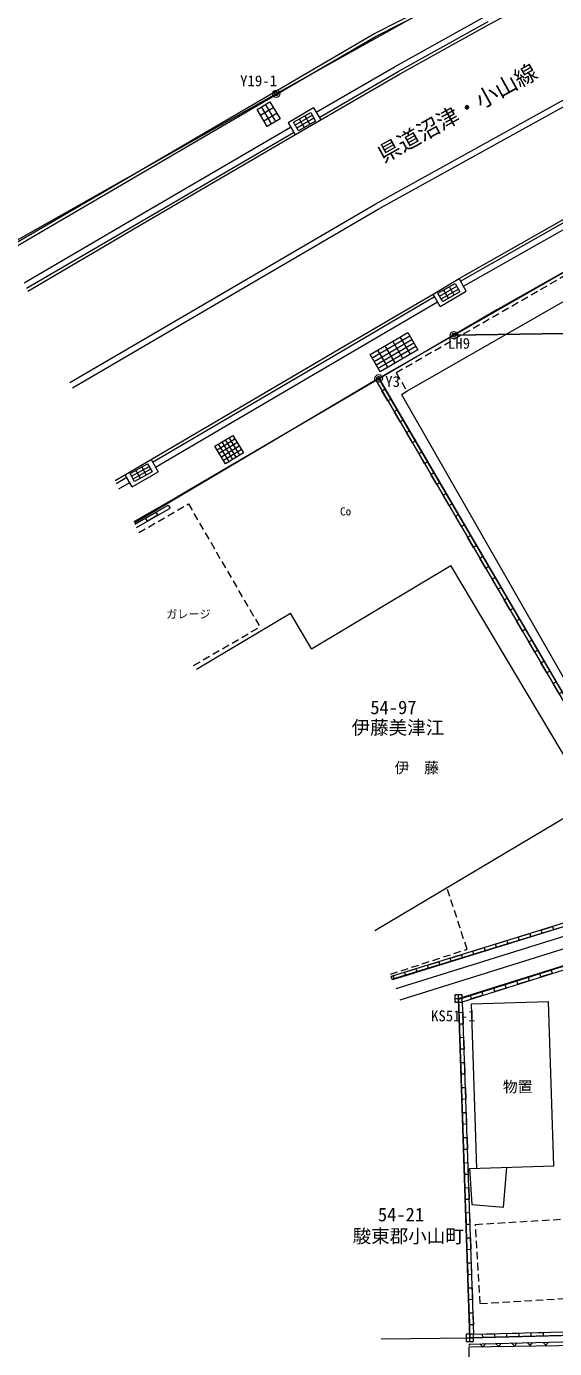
# Model space of a CAD drawing. Units: millimetres, scale not verified. Extents: x 4813 to 205063, y 5162 to 143662.
# Drawn here: x 28440 to 46261, y 74869 to 119450 of the extents above; entities that cross this region are included whole.
import ezdxf
from ezdxf.enums import TextEntityAlignment as Align

# ---------------------------------------------------------------- set-up
doc = ezdxf.new("R2010")
doc.units = ezdxf.units.MM
doc.header["$LTSCALE"] = 250
doc.header["$PDMODE"] = 32
doc.header["$PDSIZE"] = 125
doc.linetypes.add('USER2', pattern=[1.5, 1, -0.5])
doc.layers.add('地番名', color=5, linetype='Continuous')
doc.layers.add('登記情報', color=5, linetype='Continuous')
for name, color, linetype, lineweight in [('境界点', 5, 'Continuous', 13), ('幅', 1, 'Continuous', 13), ('現況平面図', 7, 'Continuous', 13), ('結線', 5, 'Continuous', 13)]:
    doc.layers.add(name, color=color, linetype=linetype, lineweight=lineweight)
doc.styles.add('ＭＳ ゴシック', font='')
doc.styles.get('ＭＳ ゴシック').set_extended_font_data('MS Gothic')

msp = doc.modelspace()

# ---------------------------------------------------------------- linework, layer by layer
at = {"layer": '境界点'}
for p, q in [((42896.5, 86670.1), (43146.5, 86670.1)), ((43021.5, 86545.1), (43021.5, 86795.1)), ((43397.7, 75110.1), (43397.7, 75360.1)), ((43272.7, 75235.1), (43522.7, 75235.1))]:
    msp.add_line(p, q, dxfattribs=at)
for points in [[(42896.5, 86545.1), (43146.5, 86545.1), (43146.5, 86795.1), (42896.5, 86795.1)], [(43272.7, 75110.1), (43522.7, 75110.1), (43522.7, 75360.1), (43272.7, 75360.1)]]:
    msp.add_lwpolyline(points, close=True, dxfattribs=at)
for centre in [(36867, 117178.6), (40324.7, 107584.7)]:
    msp.add_circle(centre, 125, dxfattribs=at)
for p in [(36867, 117178.6), (40324.7, 107584.7)]:
    msp.add_point(p, dxfattribs=at)
at = {"layer": '幅', "lineweight": 25}
msp.add_lwpolyline([(47552.8, 107638.6), (46581.2, 109097.1), (42865.6, 109038.9)], dxfattribs=at)
at = {"layer": '幅'}
msp.add_circle((42865.6, 109038.9), 125, dxfattribs=at)
msp.add_point((42865.6, 109038.9), dxfattribs=at)
at = {"layer": '現況平面図'}
for p, q in [((36852.6, 116249.4), (36511.9, 116825.7)), ((36335.5, 116462.1), (36770.4, 116719.3)), ((36707.6, 116163.7), (36366.9, 116739.9)), ((36449, 116270), (36884, 116527.2)), ((38126.6, 116709.6), (37270.3, 116199.9)), ((38087.2, 116454.5), (37511.2, 116122.3)), ((38143.3, 116357.2), (37567.3, 116025)), ((37839.1, 116441.1), (38007.4, 116149.2)), ((38126.6, 116709.6), (38372.3, 116296.9)), ((37270.3, 116199.9), (37510.3, 115796.7)), ((37647.1, 116330.4), (37815.4, 116038.4)), ((41279.1, 107147), (48635.4, 111372.2)), ((42379.6, 110359.2), (42962.6, 110688.8)), ((42432.4, 110265.9), (43015.4, 110595.5)), ((42679.5, 110282.4), (42521.2, 110562.4)), ((42873.8, 110392.3), (42715.5, 110672.3)), ((43278.8, 110524.3), (43041, 110947.2)), ((42397.7, 110003), (42159.9, 110425.9)), ((42397.7, 110003), (43278.8, 110524.3)), ((40105.9, 108272.6), (41377.7, 109015.2)), ((40173.8, 108156.4), (41445.5, 108899)), ((40241.6, 108040.2), (41513.4, 108782.9)), ((41140.4, 108253.4), (40801.1, 108834.3)), ((41394.7, 108402), (41055.5, 108982.9)), ((40631.6, 107956.4), (40292.4, 108537.3)), ((40309.4, 107924), (41581.2, 108666.7)), ((40886, 108104.9), (40546.8, 108685.8)), ((40330.6, 107588.8), (40227, 107528.2)), ((41097.4, 107042.7), (41279.1, 107147)), ((41097.4, 107042.7), (48855.4, 93472.9)), ((34873.9, 105176.4), (35472.5, 105541.7)), ((35281.4, 104777.8), (34921.6, 105367.4)), ((34945.8, 105058.5), (35544.5, 105423.8)), ((35017.8, 104940.6), (35616.4, 105305.9)), ((35401.1, 104850.9), (35041.4, 105440.4)), ((35520.9, 104924), (35161.1, 105513.5)), ((35640.6, 104997), (35280.9, 105586.6)), ((32649.2, 104847.3), (32889.7, 104431.6)), ((35089.7, 104822.7), (35688.4, 105188)), ((32012.4, 103924), (31775.1, 104334.1)), ((31989.5, 104288.9), (32578.3, 104614.1)), ((32012.4, 103924), (32889.7, 104431.6)), ((32039, 104199.3), (32627.8, 104524.5)), ((32284.8, 104218.1), (32136.3, 104486.9)), ((32481, 104326.5), (32332.6, 104595.3)), ((31471.4, 104043.5), (31825.2, 104247.5)), ((31555.4, 103861), (31925.4, 104074.4)), ((32106.1, 102664.1), (33226.2, 103312.5)), ((32156.5, 102554.6), (33286.3, 103208.7)), ((33226.2, 103312.5), (33286.3, 103208.7)), ((38064, 98468.2), (42758.3, 101268)), ((47500.4, 93317), (42758.3, 101268)), ((34177.9, 97780.5), (37346.8, 99670.6)), ((38064, 98468.2), (37346.8, 99670.6)), ((40196.8, 88961), (47500.4, 93317)), ((43457.4, 86491.1), (46056, 86576.6)), ((43639.7, 80944.8), (43457.4, 86491.1)), ((46238.3, 81030.2), (46056, 86576.6)), ((43386.2, 80936.4), (46238.3, 81030.2)), ((43386.2, 80936.4), (43472.9, 79724.7)), ((44535, 79635.5), (44647.7, 80977.9)), ((43472.9, 79724.7), (44535, 79635.5)), ((43412.1, 75023.1), (43366.8, 74975.4)), ((43854.5, 74921.5), (43739, 75031.2)), ((43941.9, 75036.3), (43832.6, 74921.2)), ((44390.5, 74929.5), (44269.6, 75044.4)), ((44471.7, 75049.5), (44357.2, 74929)), ((44926.6, 74937.5), (44800.1, 75057.7)), ((45001.5, 75062.7), (44881.9, 74936.8)), ((45462.6, 74945.5), (45330.7, 75070.9)), ((45531.2, 75075.9), (45406.6, 74944.7)), ((45998.7, 74953.5), (45861.2, 75084.1)), ((46061, 75089.1), (45931.3, 74952.5))]:
    msp.add_line(p, q, dxfattribs=at)
at = {"layer": '現況平面図', "linetype": 'USER2'}
for p, q in [((40916.4, 107776.8), (48267.4, 112011.2)), ((40916.4, 107776.8), (41279.1, 107147)), ((32235.7, 102382.5), (33903.7, 103351.9)), ((33903.7, 103351.9), (36315.5, 99201.8)), ((34081.6, 97903.6), (36315.5, 99201.8)), ((43307.1, 88332.6), (42630.7, 90412.6)), ((40725.1, 87492.8), (43307.1, 88332.6)), ((43590.9, 79054.7), (48239.9, 79334.7)), ((43751.8, 76383.8), (43590.9, 79054.7)), ((43751.8, 76383.8), (48401, 76663.9))]:
    msp.add_line(p, q, dxfattribs=at)
at = {"layer": '現況平面図'}
for points in [[(27814.7, 111991.2), (31061.9, 113880), (40167.6, 119199), (44608.9, 121460.5), (45051.3, 121743.6), (51273.3, 124915.2), (54215, 126308.6), (57621, 127813.4), (64557.9, 130686.6), (69879.4, 132738), (73751.8, 134097.7)], [(27856.7, 111900), (31112.2, 113793.6), (40215.6, 119111.2), (44658.6, 121373.7), (45101, 121656.7), (51317.4, 124825.5), (54256.6, 126217.7), (57660.3, 127721.4), (64595, 130593.7), (69914, 132644.1), (73788.8, 134004.8)], [(28487.8, 110528.3), (32392.5, 112814.2), (37502.1, 115792), (41030.3, 117839.1), (44068, 119528.3), (44958.5, 120000.9), (49332.6, 122231), (50229.4, 122676), (52026.5, 123545.4), (54812, 124812.3), (55725.4, 125221.7), (57859.8, 126198), (60261.2, 127211.8), (61186, 127593.2), (64006.5, 128788.6), (65337.6, 129328.8), (69149.1, 130771.7), (74341.9, 132616.9)], [(29905.1, 107447.8), (40209, 113459.5), (47435.2, 117460.1), (53509.4, 120529.3), (60178.9, 123526.7), (67241.1, 126392.6), (75587.5, 129491.3)], [(29989.1, 107265.3), (40307.8, 113285.6), (47528.7, 117283.3), (53595.6, 120348.8), (60257.5, 123342.7), (67313.5, 126206.1), (75661.6, 129305.5)], [(38218.8, 116554.7), (40882.1, 118099.9), (43924.7, 119791.9), (43927.3, 119793.3)], [(38321.1, 116382.8), (40980.9, 117926), (44020.2, 119616.1), (44021.1, 119616.6)], [(28361.8, 110802.2), (32241.2, 113073.3), (37351.3, 116051.3), (37356.8, 116054.5)], [(28445.8, 110619.6), (32342, 112900.6), (37451.8, 115878.4), (37459.1, 115882.7)], [(31429.5, 104134.7), (31783.8, 104339.1), (39140.5, 108659.3), (42159.9, 110425.9), (43041, 110947.2), (46833.1, 113096.6)], [(43090, 110860), (43091.1, 110860.7), (46870.7, 113003)], [(43188.1, 110685.7), (43191.3, 110687.6), (46945.9, 112815.7)], [(48648.8, 112348.6), (44317.8, 109899.6), (33541.6, 103584.5), (32068.2, 102746.6)], [(32699.3, 104760.7), (39191.1, 108573), (42208.9, 110338.8)], [(32799.4, 104587.6), (39292.2, 108400.5), (42307, 110164.4)], [(40227, 107528.2), (50262.4, 90364), (40752.4, 87416.9)], [(40330.6, 107588.8), (50442.3, 90294.1), (40793.1, 87303.9)], [(59228, 92543.7), (52765.2, 90661.3), (47503.7, 89053.6), (40903, 86998.2)], [(59339.9, 92159.7), (52879.6, 90277.9), (47621.6, 88671.4), (41038.6, 86621.5)], [(62200.6, 86350.1), (62689.3, 75717.3), (43415.5, 75225.2), (43029.1, 86650.1), (59790.9, 91936)], [(62080, 86360.7), (62563.8, 75834.1), (43531.4, 75348.2), (43152.1, 86563.1), (59827, 91821.6)], [(43367, 75021.9), (56919.8, 75355.8), (62834.3, 75511.3)], [(63078.9, 75035.2), (57026.8, 75117.2), (43366.5, 74914.3), (43409.2, 71142.6)]]:
    msp.add_lwpolyline(points, dxfattribs=at)
for points in [[(36221.9, 116654.2), (36656.9, 116911.4), (36997.6, 116335.1), (36562.6, 116078)], [(38199.5, 116259.9), (37623.4, 115927.7), (37455, 116219.6), (38031.1, 116551.9)], [(42326.8, 110452.5), (42909.8, 110782.2), (43068.2, 110502.2), (42485.1, 110172.5)], [(40038.1, 108388.8), (41309.8, 109131.4), (41649.1, 108550.5), (40377.3, 107807.8)], [(40541.3, 107228.5), (40743.2, 106883.2), (40639.6, 106822.6), (40437.7, 107167.9)], [(40953.8, 106522.9), (41155.7, 106177.6), (41052.1, 106117), (40850.2, 106462.3)], [(34801.9, 105294.3), (35400.6, 105659.6), (35760.3, 105070.1), (35161.6, 104704.8)], [(41366.4, 105817.3), (41568.3, 105472), (41464.7, 105411.4), (41262.8, 105756.7)], [(41778.9, 105111.7), (41980.8, 104766.4), (41877.2, 104705.8), (41675.3, 105051.1)], [(31940.1, 104378.5), (32528.8, 104703.7), (32677.3, 104434.9), (32088.5, 104109.7)], [(42191.4, 104406.1), (42393.3, 104060.8), (42289.7, 104000.2), (42087.8, 104345.5)], [(42604, 103700.5), (42805.9, 103355.2), (42702.3, 103294.6), (42500.4, 103639.9)], [(32463.3, 102870.9), (32809.4, 103071.3), (32869.6, 102967.4), (32523.4, 102767)], [(43016.5, 102994.9), (43218.4, 102649.6), (43114.8, 102589), (42912.9, 102934.3)], [(43429.1, 102289.3), (43631, 101944), (43527.4, 101883.4), (43325.5, 102228.7)], [(43841.6, 101583.7), (44043.5, 101238.4), (43939.9, 101177.8), (43738, 101523.1)], [(44254.1, 100878.1), (44456, 100532.8), (44352.4, 100472.2), (44150.6, 100817.5)], [(44666.7, 100172.5), (44868.6, 99827.2), (44765, 99766.6), (44563.1, 100111.9)], [(45079.2, 99466.9), (45281.1, 99121.6), (45177.5, 99061), (44975.6, 99406.3)], [(45491.8, 98761.3), (45693.7, 98416), (45590.1, 98355.4), (45388.2, 98700.7)], [(45904.3, 98055.7), (46106.2, 97710.4), (46002.6, 97649.8), (45800.7, 97995.1)], [(46316.9, 97350.1), (46518.7, 97004.8), (46415.2, 96944.2), (46213.3, 97289.5)], [(45454.6, 88748.5), (45072.6, 88630.1), (45037.1, 88744.7), (45419.1, 88863.1)], [(46221.7, 88986.2), (45839.7, 88867.8), (45804.2, 88982.4), (46186.2, 89100.8)], [(43920.5, 88273), (43538.4, 88154.6), (43502.9, 88269.3), (43884.9, 88387.7)], [(44687.5, 88510.8), (44305.5, 88392.4), (44270, 88507), (44652, 88625.4)], [(42386.3, 87797.6), (42004.2, 87679.2), (41968.7, 87793.8), (42350.7, 87912.2)], [(43153.4, 88035.3), (42771.3, 87916.9), (42735.8, 88031.5), (43117.8, 88150)], [(40852.1, 87322.2), (40793.1, 87303.9), (40752.4, 87416.9), (40816.5, 87436.8)], [(41619.2, 87559.9), (41237.1, 87441.5), (41201.6, 87556.1), (41583.6, 87674.5)], [(44985.4, 87267), (45366.8, 87387.3), (45402.9, 87272.9), (45021.5, 87152.6)], [(45764.6, 87512.8), (46146.1, 87633.1), (46182.2, 87518.6), (45800.7, 87398.3)], [(44206.1, 87021.3), (44587.6, 87141.6), (44623.7, 87027.2), (44242.2, 86906.9)], [(43426.9, 86775.6), (43808.4, 86895.9), (43844.5, 86781.4), (43463, 86661.1)], [(43057.7, 85805.5), (43044.2, 86205.3), (43164.1, 86209.3), (43177.6, 85809.6)], [(43086.3, 84960.9), (43072.7, 85360.7), (43192.7, 85364.7), (43206.2, 84964.9)], [(43114.8, 84116.3), (43101.3, 84516), (43221.2, 84520.1), (43234.7, 84120.3)], [(43143.4, 83271.6), (43129.9, 83671.4), (43249.8, 83675.5), (43263.3, 83275.7)], [(43171.9, 82427), (43158.4, 82826.8), (43278.4, 82830.8), (43291.9, 82431.1)], [(43200.5, 81582.4), (43187, 81982.2), (43306.9, 81986.2), (43320.4, 81586.4)], [(43229.1, 80737.8), (43215.6, 81137.5), (43335.5, 81141.6), (43349, 80741.8)], [(43257.6, 79893.1), (43244.1, 80292.9), (43364, 80297), (43377.6, 79897.2)], [(43286.2, 79048.5), (43272.7, 79448.3), (43392.6, 79452.3), (43406.1, 79052.6)], [(43314.8, 78203.9), (43301.2, 78603.7), (43421.2, 78607.7), (43434.7, 78207.9)], [(43343.3, 77359.3), (43329.8, 77759), (43449.7, 77763.1), (43463.3, 77363.3)], [(43371.9, 76514.6), (43358.4, 76914.4), (43478.3, 76918.5), (43491.8, 76518.7)], [(43400.5, 75670), (43386.9, 76069.8), (43506.9, 76073.9), (43520.4, 75674.1)], [(44235.2, 75246.1), (43835.4, 75235.9), (43832.3, 75355.9), (44232.2, 75366.1)], [(45055, 75267), (44655.1, 75256.8), (44652, 75376.8), (45051.9, 75387)], [(45874.7, 75288), (45474.8, 75277.8), (45471.8, 75397.7), (45871.6, 75407.9)]]:
    msp.add_lwpolyline(points, close=True, dxfattribs=at)
at = {"layer": '結線'}
for p, q in [((40324.7, 107584.7), (32088.5, 102702.4)), ((50442.3, 90294.1), (40787.2, 87320.2)), ((40409.9, 75199.9), (43397.7, 75235.1))]:
    msp.add_line(p, q, dxfattribs=at)
for points in [[(69565.4, 132552.2), (64162.7, 130546.3), (57754.3, 127846.6), (47847.9, 123066.1), (44285.1, 121326.4), (36867, 117178.6), (27785.2, 112055.3)], [(48787.6, 112427.9), (40324.7, 107584.7), (50442.3, 90294.1)], [(63080.8, 75724.6), (43397.7, 75235.1), (43021.5, 86670.1), (51298, 89266.9)]]:
    msp.add_lwpolyline(points, dxfattribs=at)

# ---------------------------------------------------------------- texts
at = {"layer": '地番名', "style": 'ＭＳ ゴシック'}
for s, p in [('54-97', (40044.3, 96122.8)), ('54-21', (40299.1, 79022.2))]:
    msp.add_text(s, height=458.2, dxfattribs=at).set_placement(p, align=Align.BOTTOM_LEFT)
at = {"layer": '境界点', "style": 'ＭＳ ゴシック'}
for s, p in [('Y19-1', (36272.7, 117323.9)), ('Y3', (40795.3, 107183.2)), ('KS51-1', (42839.9, 85794))]:
    msp.add_text(s, height=366.6, dxfattribs=at).set_placement(p, align=Align.BOTTOM_CENTER)
at = {"layer": '幅', "style": 'ＭＳ ゴシック'}
msp.add_text('LH9', height=366.6, dxfattribs=at).set_placement((43035.9, 108472.9), align=Align.BOTTOM_CENTER)
at = {"layer": '現況平面図', "style": 'ＭＳ ゴシック'}
msp.add_text('県道沼津・小山線', height=549.9, rotation=28.97, dxfattribs=at).set_placement((40570.3, 114694.6), align=Align.BOTTOM_LEFT)
for s, height, p in [('Co', 274.9, (39022.8, 102878.8)), ('ガレージ', 274.9, (33155.9, 99410.3)), ('伊\u3000藤', 366.6, (40860.7, 94161.6)), ('物置', 366.6, (44515.8, 83403.1))]:
    msp.add_text(s, height=height, dxfattribs=at).set_placement(p, align=Align.BOTTOM_LEFT)
at = {"layer": '登記情報', "style": 'ＭＳ ゴシック'}
for s, p in [('伊藤美津江', (39413.5, 95441.8)), ('駿東郡小山町', (39448.3, 78295.3))]:
    msp.add_text(s, height=458.2, dxfattribs=at).set_placement(p, align=Align.BOTTOM_LEFT)

doc.saveas('drawing.dxf')
